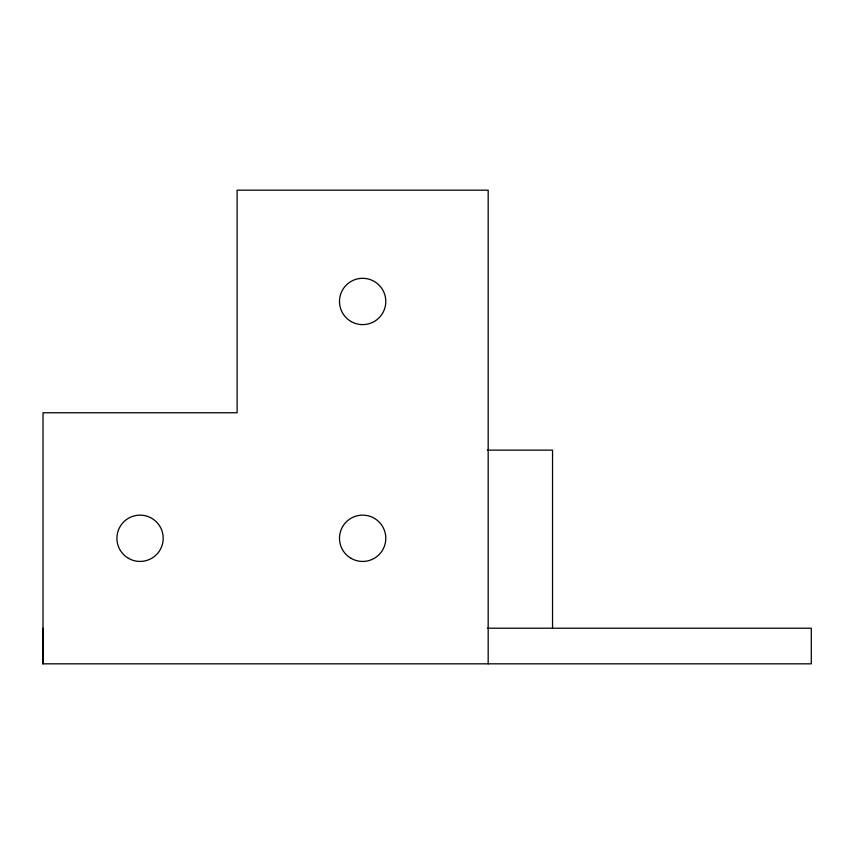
<?xml version="1.0" encoding="UTF-8"?>
<svg xmlns="http://www.w3.org/2000/svg" width="854" height="854" viewBox="0 0 854 854"><rect width="100%" height="100%" fill="white"/><g stroke="black" fill="none" stroke-linecap="round" stroke-linejoin="round"><path stroke-width="1.28" d="M487.42 450.143L552.538 450.143L552.538 628.213M487.42 628.213L811.3 628.213L811.3 663.825L42.7 663.825L42.7 628.213M488.178 663.825L488.178 190.175L237.113 190.175L237.113 412.76L43.02 412.76L43.02 663.825M351.069 321.51A23.143 23.143 0 0 0 385.794 301.462A23.143 23.143 0 0 0 351.069 281.414A23.143 23.143 0 0 0 351.069 321.51M351.069 558.335A23.143 23.143 0 0 0 385.794 538.287A23.143 23.143 0 0 0 351.069 518.239A23.143 23.143 0 0 0 351.069 558.335M128.495 558.335A23.143 23.143 0 0 0 163.21 538.287A23.143 23.143 0 0 0 128.495 518.239A23.143 23.143 0 0 0 128.495 558.335"/></g></svg>
